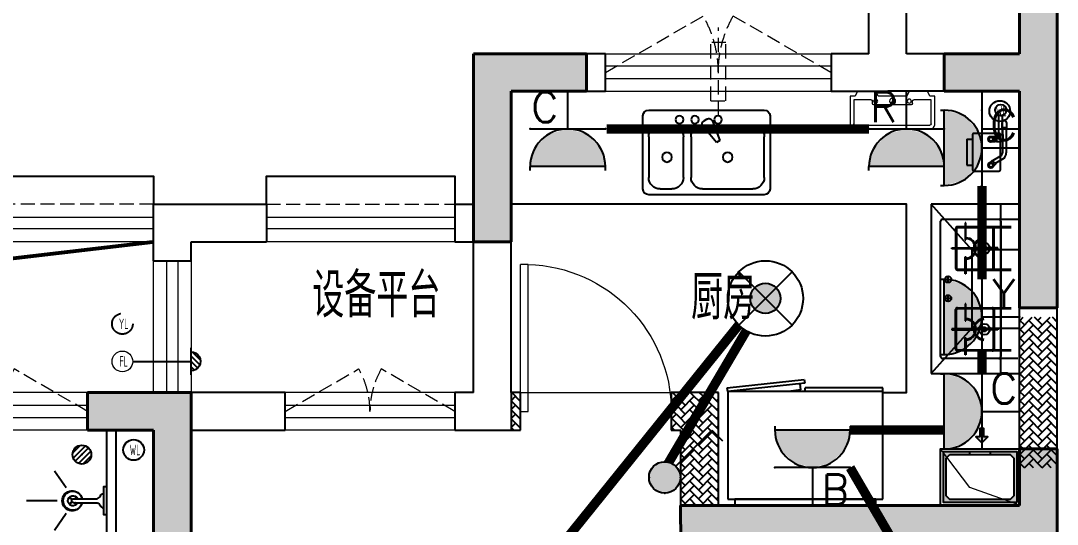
# Model space of a CAD drawing. Extents: x 3753737 to 4713801, y -857380 to 24339.
# Drawn here: x 4643144 to 4648649, y -729246 to -726571 of the extents above; entities that cross this region are included whole.
import ezdxf
from ezdxf.enums import TextEntityAlignment as Align

# ---------------------------------------------------------------- set-up
doc = ezdxf.new("R2010")
doc.units = 0
doc.header["$LTSCALE"] = 1000
doc.header["$MEASUREMENT"] = 0
doc.linetypes.add('DASH', pattern=[0.35, 0.25, -0.1])
doc.linetypes.add('HIDDEN', pattern=[0.375, 0.25, -0.125])
doc.layers.get('0').update_dxf_attribs({"linetype": 'CONTINUOUS'})
for name, color, linetype in [('!!电气', 1, 'CONTINUOUS'), ('AH-FURNITURE', 1, 'CONTINUOUS'), ('CURTWALL', 4, 'CONTINUOUS'), ('EQUIP-插座', 3, 'CONTINUOUS'), ('EQUIP-照明', 3, 'CONTINUOUS'), ('IP-bath&kitchen-JOHNSON', 4, 'CONTINUOUS'), ('LVTRY', 252, 'CONTINUOUS'), ('P-bath&kitchen-JOHNSON', 4, 'CONTINUOUS'), ('TEL_TEXT', 7, 'CONTINUOUS'), ('VPIPE-中水', 122, 'CONTINUOUS'), ('VPIPE-凝结', 150, 'CONTINUOUS'), ('VPIPE-雨水', 4, 'DASH'), ('WALL', 252, 'CONTINUOUS'), ('WIRE-照明', 2, 'CONTINUOUS'), ('保温', 6, 'CONTINUOUS'), ('建筑-排气道', 252, 'CONTINUOUS'), ('看线', 185, 'CONTINUOUS')]:
    doc.layers.add(name, color=color, linetype=linetype)
for name, color, linetype, lineweight in [('COLUMN', 252, 'CONTINUOUS', 40), ('PUB_HATCH', 8, 'CONTINUOUS', 9), ('PUB_TEXT', 7, 'CONTINUOUS', 20), ('VPIPE-废水', 31, 'TG_F', 18), ('WINDOW', 146, 'CONTINUOUS', 20), ('平面-栏杆', 56, 'CONTINUOUS', 15), ('平面-看线', 252, 'CONTINUOUS', 15), ('平面-空调室内机', 176, 'CONTINUOUS', 9), ('平面-空调预留孔', 252, 'CONTINUOUS', 15), ('立面-洞口示意', 252, 'CONTINUOUS', 13)]:
    doc.layers.add(name, color=color, linetype=linetype, lineweight=lineweight)
doc.styles.add('_TEL_DIM', font='SIMPLEX', dxfattribs={"width": 0.8, "height": 3.5, "bigfont": 'HZTXT'})
doc.styles.add('DIM_FONT', font='SIMPLEX', dxfattribs={"width": 0.7, "bigfont": 'GBCBIG'})
doc.styles.get("Standard").update_dxf_attribs({"font": 'gbenor.shx', "bigfont": 'gbcbig.shx'})
doc.styles.add('TG_LINETYPE', font='SIMPLEX', dxfattribs={"width": 0.8, "height": 3, "bigfont": 'HZTXT'})
doc.linetypes.add('TG_F', pattern='A,2,-0.3,["F",TG_LINETYPE,S=0.1,R=0,X=-0.23,Y=-0.15],0', length=2.3)
pattern_1 = [(45, (0, 0), (0, 47.4157523), [100.584, -33.528]), (135, (23.708, 23.708), (3e-15, 47.4157523), [100.584, -33.528])]

# ---------------------------------------------------------------- blocks, each defined once
blk = doc.blocks.new('$lvtry$00000171')
for p, q in [((-74.2, 10.6), (-10.6, 74.2)), ((-69.8, -27.4), (27.4, 69.8)), ((-53, -53), (53, 53)), ((-27.4, -69.8), (69.8, 27.4)), ((10.6, -74.2), (74.2, -10.6))]:
    blk.add_line(p, q)
blk.add_circle((0, 0), 75)
blk.add_point((0, 0))
blk = doc.blocks.new('DSGDFGF')
blk.add_hatch(color=252).paths.add_polyline_path([(677792.1, 343575.9), (677790.9, 343578.7), (677782.6, 343575.2), (677783.8, 343572.5)])
at = {"color": 252}
for p, q in [((677781, 343575.1), (677792.8, 343580)), ((677781.6, 343574.8), (677782.2, 343575)), ((677792.6, 343568.1), (677782.1, 343568.1)), ((677792.6, 343566.8), (677782.1, 343566.8)), ((677782.2, 343575), (677783.5, 343571.8)), ((677782.3, 343566.8), (677782.3, 343547.2)), ((677783.5, 343571.8), (677792.7, 343575.6)), ((677787.3, 343577.7), (677787.3, 343538.6)), ((677791.4, 343578.9), (677793.1, 343579.6)), ((677791.4, 343578.9), (677792.7, 343575.6)), ((677792.3, 343566.8), (677792.3, 343545.4)), ((677781.8, 343558.8), (677784, 343558.3)), ((677784, 343558.3), (677781.8, 343558.3)), ((677792.9, 343558.9), (677790.7, 343558.4)), ((677790.7, 343558.4), (677792.9, 343558.4)), ((676457.7, 342790), (676387, 342860.7)), ((676468.9, 342807.1), (676404.1, 342871.9)), ((676471.8, 342832.4), (676429.4, 342874.8)), ((677752.3, 342860.3), (677792.3, 342860.3)), ((677752.3, 342080.3), (677752.3, 342860.3)), ((677792.3, 342080.3), (677792.3, 342860.3)), ((676415.3, 342775.8), (676372.8, 342818.3)), ((676440.6, 342778.8), (676375.8, 342843.6)), ((676451.7, 342700.2), (676317.3, 342700.2)), ((676451.7, 342700.2), (676891.6, 342650.1)), ((676292.3, 342675.2), (676292.3, 342335.2)), ((676505, 342363.4), (676505, 342646.9)), ((676543.6, 342608.4), (676622.4, 342622)), ((676543.6, 342608.4), (676543.6, 342402)), ((676575.6, 342613.9), (676575.6, 342396.5)), ((676451.7, 342310.2), (676879.4, 342358.9)), ((676543.6, 342402), (676622.4, 342388.4)), ((676317.3, 342310.2), (676451.7, 342310.2)), ((677792.3, 342080.3), (677752.3, 342080.3))]:
    blk.add_line(p, q, dxfattribs=at)
for points in [[(676792.3, 341855.3), (676442.3, 341855.3), (676442.3, 341355.6), (676792.3, 341355.6)], [(676357.2, 341735.5), (676357.2, 341675.5), (676417.2, 341675.5), (676417.2, 341735.5)], [(676412.2, 341708.5), (676412.2, 341702.5), (676362.2, 341702.5), (676362.2, 341708.5)], [(676387.2, 341585.5), (676387.2, 341625.5), (676367.2, 341625.5), (676367.2, 341585.5)], [(676387.2, 341625.5), (676387.2, 341585.5), (676552.2, 341585.5), (676552.2, 341625.5)], [(676357.2, 341475.5), (676357.2, 341535.5), (676417.2, 341535.5), (676417.2, 341475.5)], [(676412.2, 341502.5), (676412.2, 341508.5), (676362.2, 341508.5), (676362.2, 341502.5)]]:
    blk.add_lwpolyline(points, close=True, dxfattribs=at)
blk.add_lwpolyline([(676417.2, 341625.5), (676417.2, 341635.5), (676357.2, 341635.5), (676357.2, 341575.5), (676417.2, 341575.5), (676417.2, 341585.5)], dxfattribs=at)
blk.add_circle((676593.5, 341605.5), 26, dxfattribs=at)
for centre, radius, start, end in [((677793.5, 343561.9), 13.5, 155.1524, 208.9779), ((677800.8, 343573.5), 20.5, 177.9915, 196.9003), ((677781.4, 343574.2), 1, 111.5266, 175.7652), ((677800.9, 343573.5), 19.5, 177.4658, 196.2484), ((677781.9, 343574.4), 0.5, 112.733, 178.0542), ((677796, 343562.2), 14.6, 161.8973, 193.7147), ((677816.4, 343571), 24, 160.7609, 187.0487), ((677781, 343562.3), 12.4, 343.9451, 21.3478), ((677793.2, 343578.9), 1.17, 340.0401, 112.533), ((677781.3, 343561.9), 13.4, 330.1502, 25.0815), ((677793.2, 343579.1), 0.5, 340.7609, 112.533), ((677813.7, 343571.4), 20.6, 160.0401, 190.8473), ((677782.1, 343555.6), 0.5, 208.9779, 24.2283), ((677791.2, 343559.6), 9.42, 188.0154, 204.2283), ((677781.4, 343560.5), 11.7, 335.4186, 349.5177), ((677792.5, 343555.5), 0.5, 155.4186, 330.1502), ((676317.3, 342675.2), 25, 90, 180), ((676451.7, 342646.9), 53.3, 0, 90), ((676566.3, 342910.4), 293.8, 278.5172, 296.4631), ((676779.2, 342438.8), 224.1, 90, 111.4798), ((676839.7, 342506.4), 152.8, 285.0773, 70.1181), ((676451.7, 342363.4), 53.3, 270, 0), ((676566.3, 342100), 293.8, 63.5369, 81.4828), ((676779.2, 342571.5), 224.1, 248.5202, 270), ((676317.3, 342335.2), 25, 180, 270)]:
    blk.add_arc(centre, radius, start, end, dxfattribs=at)
at = {"color": 252, "lineweight": 13}
blk.add_arc((677772.3, 342080.3), 780, 91.4693, 180, dxfattribs=at)
at = {"color": 252, "extrusion": (0, 0, -1)}
blk.add_ellipse((676422.3, 342825.3), major_axis=(-35.4, 35.4), ratio=1, start_param=5.497787, end_param=11.780972, dxfattribs=at)
at = {"color": 252}
blk.add_open_spline([(677782.3, 343547.2), (677783.2, 343546.4), (677785, 343544.8), (677788.2, 343548.5), (677790.8, 343546.6), (677792.3, 343545.4)], degree=3, knots=[0, 0, 0, 0, 3.066329, 6.218313, 11.124135, 11.124135, 11.124135, 11.124135], dxfattribs=at)
blk.add_point((676422.3, 342825.3), dxfattribs=at)
at = {"layer": 'CURTWALL', "color": 252}
for p, q in [((676292.3, 342105.3), (677892.3, 342105.3)), ((676292.3, 342105.3), (676292.3, 342055.3)), ((676292.3, 342088.7), (677892.3, 342088.7)), ((677892.3, 342105.3), (677892.3, 342055.3)), ((676292.3, 342072), (677892.3, 342072)), ((676292.3, 342055.3), (677892.3, 342055.3))]:
    blk.add_line(p, q, dxfattribs=at)
at = {"layer": 'IP-bath&kitchen-JOHNSON', "color": 252}
for p, q in [((676492.3, 343855.3), (676492.3, 343055)), ((676542.3, 343855.3), (676542.3, 342955)), ((676755.5, 343548.5), (676817.3, 343638)), ((676542.3, 343553.9), (676542.4, 343406.7)), ((676715.9, 343490.9), (676591.6, 343490.9)), ((676715.9, 343469.9), (676591.6, 343469.9)), ((676803.7, 343480.3), (676967, 343480.3)), ((676755.5, 343412.1), (676817.3, 343322.7)), ((676492.3, 343055), (676292.3, 343055)), ((676542.3, 343035), (677892.3, 343035)), ((676542.3, 343000), (677192.3, 343000)), ((676542.3, 342990), (677192.3, 342990)), ((677192.3, 342990), (677192.3, 343000)), ((677892.3, 342990), (677792.3, 342990)), ((677792.3, 342980), (677792.3, 342990)), ((677892.3, 342980), (677792.3, 342980)), ((676542.3, 342955), (676292.3, 342955)), ((676542.3, 342955), (677892.3, 342955))]:
    blk.add_line(p, q, dxfattribs=at)
blk.add_lwpolyline([(676542.3, 343553.9), (676558.1, 343553.9), (676558.1, 343406.7), (676542.4, 343406.7)], dxfattribs=at)
for points in [[(676573, 343506.6, 0.364142), (676558.1, 343518.1, 0.020495)], [(676573, 343454, -0.364142), (676558.1, 343442.6, -0.020495)], [(676591.6, 343490.9, -0.21439), (676573, 343506.6, -7.649644)], [(676591.8, 343469.9, 0.214893), (676573, 343454, 7.649644)]]:
    blk.add_lwpolyline(points, format="xyb", dxfattribs=at)
blk.add_arc((676715.9, 343480.4), 10.5, 270.0085, 90.0085, dxfattribs=at)
for centre, major_axis, ratio, start_param, end_param in [((676723.6, 343480.4), (0, 53.6), 0.987577, 1.76809, 7.656688), ((676721.1, 343480.4), (0, -51), 0.990052, -1.36297, 4.504563), ((676720.1, 343480.4), (0, -26.8), 0.994812, -1.167677, 4.309269), ((676707.1, 343492.9), (-1.43, 0), 0.85, 4.712389, 10.995574), ((676707.1, 343467.9), (-1.43, 0), 0.85, -1.570796, 4.712389), ((676731.5, 343492.9), (-1.43, 0), 0.85, 4.712389, 10.995574), ((676731.5, 343467.9), (-1.43, 0), 0.85, 4.712389, 10.995574)]:
    blk.add_ellipse(centre, major_axis=major_axis, ratio=ratio, start_param=start_param, end_param=end_param, dxfattribs=at)
at = {"layer": 'LVTRY', "color": 252}
for p, q in [((676292.3, 341155.3), (676292.3, 342055.3)), ((676292.3, 342055.3), (676892.3, 342055.3)), ((676892.3, 342055.3), (676892.3, 341155.3)), ((676892.3, 341155.3), (676292.3, 341155.3))]:
    blk.add_line(p, q, dxfattribs=at)
at = {"layer": 'P-bath&kitchen-JOHNSON', "color": 252}
for p, q in [((677792.3, 343566.8), (677782.3, 343566.8)), ((677782.3, 343566.8), (677782.3, 342980)), ((677792.3, 342980), (677792.3, 343566.8)), ((677745, 343529.5), (677745, 343504.1)), ((677776.6, 343529.5), (677745, 343529.5)), ((677782.2, 343542.4), (677788.6, 343542.4)), ((677782.2, 343512.4), (677782.2, 343542.4)), ((677782.2, 343512.4), (677788.6, 343512.4)), ((677785.1, 343542.4), (677787.4, 343540.1)), ((677785.1, 343523.3), (677785.1, 343542.4)), ((677785.1, 343531.5), (677785.1, 343512.4)), ((677785.1, 343512.4), (677787.4, 343514.7)), ((677787.4, 343524.9), (677787.4, 343540.1)), ((677787.4, 343524.9), (677787.4, 343514.7)), ((677788.6, 343542.4), (677790.3, 343540.6)), ((677788.6, 343540.1), (677788.6, 343542.4)), ((677788.6, 343514.7), (677788.6, 343512.4)), ((677788.6, 343512.4), (677790.3, 343514.1)), ((677790.3, 343540.1), (677790.3, 343540.6)), ((677790.3, 343514.7), (677790.3, 343514.1)), ((677798.5, 343529.5), (677853.2, 343529.5)), ((677803.9, 343542.4), (677806.8, 343542.4)), ((677803.9, 343542.4), (677803.9, 343512.4)), ((677803.9, 343512.4), (677806.8, 343512.4)), ((677806.8, 343542.4), (677809.1, 343540.1)), ((677806.8, 343542.4), (677806.8, 343524.9)), ((677806.8, 343512.4), (677806.8, 343529.8)), ((677806.8, 343512.4), (677809.1, 343514.7)), ((677809.1, 343514.7), (677809.1, 343540.1)), ((677830.2, 343504.1), (677830.2, 343529.5)), ((677709.2, 343493.7), (677709.2, 343078.1)), ((677709.2, 343493.7), (677734.6, 343493.7)), ((677734.6, 343493.7), (677734.6, 343078.1)), ((677776.6, 343504.1), (677745, 343504.1)), ((677798.5, 343504.1), (677853.2, 343504.1)), ((677709.2, 343078.1), (677734.6, 343078.1)), ((677778.9, 343070), (677776.6, 343067.7)), ((677778.9, 343070), (677778.9, 343040)), ((677781.8, 343070), (677778.9, 343070)), ((677781.8, 343070), (677781.8, 343040)), ((677793.3, 343070), (677796.2, 343070)), ((677793.3, 343040), (677793.3, 343070)), ((677796.2, 343040), (677796.2, 343070)), ((677796.2, 343070), (677797.9, 343068.3)), ((677797.9, 343041.8), (677797.9, 343068.3)), ((677744.9, 343042.3), (677744.9, 343067.7)), ((677744.9, 343067.7), (677776.6, 343067.7)), ((677744.9, 343042.3), (677776.6, 343042.3)), ((677776.6, 343067.7), (677776.6, 343042.3)), ((677778.9, 343040), (677776.6, 343042.3)), ((677781.8, 343040), (677778.9, 343040)), ((677793.3, 343040), (677796.2, 343040)), ((677782.3, 342980), (677792.3, 342980))]:
    blk.add_line(p, q, dxfattribs=at)
at = {"layer": 'P-bath&kitchen-JOHNSON', "color": 252, "linetype": 'DASH'}
blk.add_arc((677778.5, 342977.6), 586.2, 89.7967, 179.3922, dxfattribs=at)
at = {"layer": 'P-bath&kitchen-JOHNSON', "color": 252}
blk.add_arc((677844.7, 343516.8), 15.3, 304.053, 55.9616, dxfattribs=at)
for centre, major_axis, start_param, end_param in [((677745, 343493.7), (0, 10.4), 0, 1.570796), ((677744.9, 343078.1), (0, 35.7), 1.570796, 3.141593), ((677744.9, 343078.1), (0, 10.4), 1.570796, 3.141593)]:
    blk.add_ellipse(centre, major_axis=major_axis, ratio=1, start_param=start_param, end_param=end_param, dxfattribs=at)
at = {"layer": 'LVTRY', "color": 252, "xscale": -0.6666666667107826, "yscale": 0.6666666667107826}
blk.add_blockref('$lvtry$00000171', (676672.3, 343725.3), dxfattribs=at)
blk = doc.blocks.new('rtyg7uyhg')
at = {"layer": 'LVTRY'}
for p, q in [((194234.6, 45488.8), (193621, 45488.8)), ((193590.3, 45458.1), (193590.3, 45069.5)), ((193896.4, 45429.9), (193857.6, 45326.3)), ((193925.8, 45440.4), (193940.1, 45432.2)), ((194265.3, 45069.5), (194265.3, 45458.1)), ((193682.3, 45407), (193887.8, 45407)), ((193875.3, 45316), (193945.6, 45401.5)), ((194111.9, 45407), (194173.3, 45407)), ((193621, 45130.8), (193621, 45345.6)), ((193857.6, 45326.3), (193875.3, 45316)), ((194009.6, 45345.6), (194009.6, 45130.8)), ((194050.5, 45130.8), (194050.5, 45345.6)), ((194234.6, 45345.6), (194234.6, 45130.8)), ((193621, 45038.8), (194234.6, 45038.8)), ((193948.3, 45069.5), (193682.3, 45069.5)), ((194173.3, 45069.5), (194111.9, 45069.5))]:
    blk.add_line(p, q, dxfattribs=at)
for centre, radius in [((193866.4, 45437.7), 20.5), ((193989.2, 45437.7), 20.5), ((194071, 45437.7), 20.5), ((193815.3, 45238.2), 25.6), ((194137.5, 45238.2), 25.6)]:
    blk.add_circle(centre, radius, dxfattribs=at)
for centre, radius, start, end in [((193621, 45458.1), 30.7, 90, 180), ((194234.6, 45458.1), 30.7, 360, 90), ((193915.6, 45422.7), 20.5, 60, 159.4623), ((193929.8, 45414.5), 20.5, 320.5377, 60), ((193682.3, 45345.6), 61.4, 90, 180), ((193948.3, 45345.6), 61.4, 360, 90), ((194111.9, 45345.6), 61.4, 90, 180), ((194173.3, 45345.6), 61.4, 360, 90), ((193682.3, 45130.8), 61.4, 180, 270), ((193948.3, 45130.8), 61.4, 270, 360), ((194111.9, 45130.8), 61.4, 180, 270), ((194173.3, 45130.8), 61.4, 270, 360), ((193621, 45069.5), 30.7, 180, 270), ((194234.6, 45069.5), 30.7, 270, 360)]:
    blk.add_arc(centre, radius, start, end, dxfattribs=at)
at = {"layer": 'LVTRY', "style": 'DIM_FONT', "width": 0.8, "flags": 9}
for tag in ['YSIZE', 'XSIZE']:
    blk.add_attdef(tag, (193927.8, 45487.8), '', height=0.5, rotation=90, dxfattribs=at)
blk = doc.blocks.new('A$C60D053AF')
at = {"layer": 'AH-FURNITURE', "color": 8}
for p, q in [((232.5, -90), (128.3, -90)), ((232.5, -110), (128.3, -110)), ((192.5, -71), (327.6, -71)), ((192.5, -91), (327.6, -91)), ((341.7, -96.9), (370, -143.2)), ((355.9, -82.7), (384.2, -129)), ((245, -129.5), (245, -122.5)), ((265, -129.5), (265, -122.5)), ((255, -281), (255, -251)), ((393, -281), (393, -251)), ((255, -281), (393, -281))]:
    blk.add_line(p, q, dxfattribs=at)
for points in [[(170, -68, 1), (170, -94), (192.5, -94), (192.5, -68)], [(234, -251), (414, -251, 0.414214), (424, -241), (424, -111, 0.414214), (414, -101), (234, -101, 0.414214), (224, -111), (224, -241, 0.414214)], [(268, -122.5), (268, -107, 0.414214), (248, -87), (232.5, -87), (232.5, -113), (242, -113), (242, -122.5)], [(242, -152, 1), (268, -152), (268, -129.5), (242, -129.5)], [(383.8, -161.2, 1), (402.2, -142.8), (386.3, -126.9), (367.9, -145.3)]]:
    blk.add_lwpolyline(points, format="xyb", close=True, dxfattribs=at)
for centre, radius in [((100, -100), 30), ((255, -152), 15), ((255, -152), 10), ((393, -152), 15), ((393, -152), 10)]:
    blk.add_circle(centre, radius, dxfattribs=at)
for radius in [40, 20]:
    blk.add_arc((327.6, -111), radius, 45, 90, dxfattribs=at)
blk = doc.blocks.new('A-Kitchen-7')
at = {"layer": 'LVTRY'}
for p, q in [((-518.7, 779.7), (-7.2, 834.3)), ((-7.2, 834.3), (-3.6, 810.6)), ((-515, 756), (-518.7, 779.7)), ((-3.6, 810.6), (-515, 756)), ((-485.6, 760.5), (-484.9, 756)), ((-29.1, 767), (-112.1, 756)), ((-29.1, 767), (-35.2, 806.4)), ((515, 780), (0, 780)), ((0, 756), (0, 780)), ((515, 756), (515, 780)), ((515, 756), (-515, 756)), ((-515, 756), (-515, 40)), ((515, 40), (515, 756)), ((-515, 40), (515, 40))]:
    blk.add_line(p, q, dxfattribs=at)
blk.add_lwpolyline([(-468.9, 40), (-468.9, 0), (468.9, 0), (468.9, 40)], close=True, dxfattribs=at)
blk = doc.blocks.new('FRSDFDGDGDRGDR')
at = {"layer": '平面-空调预留孔', "color": 252}
for p, q in [((699612.3, 775044), (699612.3, 775441.2)), ((699618.9, 775447.8), (699746.3, 775447.8)), ((699746.3, 775447.8), (699746.3, 775355.4)), ((699719.9, 775342.2), (699719.9, 775143)), ((699726.5, 775348.8), (699739.7, 775348.8)), ((699726.5, 775136.4), (699739.7, 775136.4)), ((699746.3, 775129.8), (699746.3, 775037.4)), ((699746.3, 775037.4), (699618.9, 775037.4))]:
    blk.add_line(p, q, dxfattribs=at)
blk.add_lwpolyline([(699766.1, 775166.7), (699792.5, 775153.5), (699792.5, 775057.2), (699766.1, 775044), (699766.1, 775017.6), (699618.9, 775017.6, -0.414214), (699592.5, 775044), (699592.5, 775441.2, -0.414214), (699618.9, 775467.6), (699766.1, 775467.6), (699766.1, 775441.2), (699792.5, 775428), (699792.5, 775331.6), (699766.1, 775318.4)], format="xyb", close=True, dxfattribs=at)
for centre, radius in [((699739.7, 775331.6), 10.6), ((699739.7, 775243.2), 15.8), ((699739.7, 775153.5), 10.6)]:
    blk.add_circle(centre, radius, dxfattribs=at)
for centre, start, end in [((699618.9, 775441.2), 90, 180), ((699726.5, 775342.2), 90, 180), ((699739.7, 775355.4), 270, 360), ((699726.5, 775143), 180, 270), ((699739.7, 775129.8), 0, 90), ((699618.9, 775044), 180, 270)]:
    blk.add_arc(centre, 6.6, start, end, dxfattribs=at)
blk = doc.blocks.new('*U136')
h = blk.add_hatch(color=5)
h.set_gradient(color1=(0, 0, 255), rotation=180, tint=1)
h.paths.add_polyline_path([(0, 0), (-6.35, -6.35), (-6.35, -2.159), (-15, -2.159), (-15, 2.159), (-6.35, 2.159), (-6.35, 6.35)])
at = {"color": 0, "linetype": 'Continuous'}
blk.add_lwpolyline([(0, 0), (-6.35, -6.35), (-6.35, -2.159), (-15, -2.159), (-15, 2.159), (-6.35, 2.159), (-6.35, 6.35)], close=True, dxfattribs=at)
blk = doc.blocks.new('GDGDRGDRGRD')
at = {"layer": 'PUB_HATCH'}
blk.add_hatch(color=252, dxfattribs=at).paths.add_polyline_path([(430319.8, 370173.6), (430319.8, 370443.6), (430179.8, 370443.6), (430179.8, 370428.6), (430284.8, 370428.6), (430304.8, 370408.6), (430304.8, 370208.6), (430284.8, 370188.6), (429964.8, 370188.6), (429944.8, 370208.6), (429944.8, 370408.6), (429964.8, 370428.6), (430069.8, 370428.6), (430069.8, 370443.6), (429929.8, 370443.6), (429929.8, 370173.6)])
at = {"layer": 'LVTRY', "color": 251}
for p, q in [((430080.5, 371515.4), (429864.6, 371758.3)), ((430334.8, 371758.3), (429864.6, 371758.3)), ((429864.6, 371758.3), (429864.6, 370858.3)), ((430234.8, 370858.3), (430234.8, 371758.3)), ((430334.8, 371515.4), (430080.5, 371515.4)), ((430080.5, 371515.4), (430080.5, 371100.3)), ((429864.6, 370858.3), (430080.5, 371100.3)), ((430080.5, 371100.3), (430334.8, 371100.3)), ((429864.6, 370858.3), (430334.8, 370858.3))]:
    blk.add_line(p, q, dxfattribs=at)
at = {"layer": 'LVTRY'}
for p, q in [((429914.8, 370948.3), (429914.8, 371668.3)), ((429924.8, 371678.3), (430324.8, 371678.3)), ((430045.1, 371658.3), (430045.1, 371568.3)), ((430049.6, 371658.3), (430045.1, 371658.3)), ((430049.6, 371568.3), (430049.6, 371658.3)), ((430234.8, 371668.3), (430234.8, 370948.3)), ((429994.8, 371628.3), (429994.8, 371418.3)), ((429999.8, 371628.3), (429999.8, 371418.3)), ((430289.8, 371638.3), (430004.8, 371638.3)), ((430289.8, 371633.3), (430004.8, 371633.3)), ((430194.8, 371418.3), (430194.8, 371628.3)), ((430199.8, 371418.3), (430199.8, 371628.3)), ((430045.1, 371568.3), (430049.6, 371568.3)), ((429974.8, 371525.6), (430102.3, 371525.6)), ((429974.8, 371521.1), (429974.8, 371525.6)), ((430102.3, 371521.1), (429974.8, 371521.1)), ((430045.1, 371388.3), (430045.1, 371478.3)), ((430045.1, 371478.3), (430049.6, 371478.3)), ((430049.6, 371478.3), (430049.6, 371388.3)), ((430219.8, 371525.6), (430092.3, 371525.6)), ((430092.3, 371525.6), (430092.3, 371521.1)), ((430092.3, 371521.1), (430219.8, 371521.1)), ((430102.3, 371525.6), (430102.3, 371521.1)), ((430219.8, 371521.1), (430219.8, 371525.6)), ((430234.8, 371100.3), (430234.8, 371515.4)), ((429954.8, 371338.9), (429954.8, 371377.7)), ((430004.8, 371413.3), (430289.8, 371413.3)), ((430004.8, 371408.3), (430289.8, 371408.3)), ((430049.6, 371388.3), (430045.1, 371388.3)), ((429935.4, 371358.3), (429974.2, 371358.3)), ((429935.4, 371258.3), (429974.2, 371258.3)), ((429954.8, 371238.9), (429954.8, 371277.7)), ((430004.8, 371208.3), (430289.8, 371208.3)), ((430004.8, 371203.3), (430289.8, 371203.3)), ((430045.1, 371228.3), (430045.1, 371138.3)), ((430049.6, 371228.3), (430045.1, 371228.3)), ((430049.6, 371138.3), (430049.6, 371228.3)), ((429994.8, 370988.3), (429994.8, 371198.3)), ((429999.8, 370988.3), (429999.8, 371198.3)), ((430194.8, 371198.3), (430194.8, 370988.3)), ((430199.8, 371198.3), (430199.8, 370988.3)), ((430102.3, 371095.6), (429974.8, 371095.6)), ((429974.8, 371095.6), (429974.8, 371091.1)), ((429974.8, 371091.1), (430102.3, 371091.1)), ((430045.1, 371138.3), (430049.6, 371138.3)), ((430092.3, 371091.1), (430092.3, 371095.6)), ((430092.3, 371095.6), (430219.8, 371095.6)), ((430219.8, 371091.1), (430092.3, 371091.1)), ((430102.3, 371091.1), (430102.3, 371095.6)), ((430219.8, 371095.6), (430219.8, 371091.1)), ((430045.1, 370958.3), (430045.1, 371048.3)), ((430045.1, 371048.3), (430049.6, 371048.3)), ((430049.6, 371048.3), (430049.6, 370958.3)), ((430289.8, 370983.3), (430004.8, 370983.3)), ((430289.8, 370978.3), (430004.8, 370978.3)), ((430324.8, 370938.3), (429924.8, 370938.3)), ((430049.6, 370958.3), (430045.1, 370958.3))]:
    blk.add_line(p, q, dxfattribs=at)
at = {"layer": 'LVTRY', "color": 252}
for p, q in [((430069.8, 370428.6), (430069.8, 370443.6)), ((430179.8, 370428.6), (430179.8, 370443.6))]:
    blk.add_line(p, q, dxfattribs=at)
at = {"layer": 'LVTRY'}
blk.add_lwpolyline([(429608.8, 370758.3), (429734.8, 370758.3), (429734.8, 371758.3), (427634.8, 371758.3)], dxfattribs=at)
at = {"layer": 'LVTRY', "color": 252}
for points in [[(430334.8, 370158.6), (429914.8, 370158.6), (429914.8, 370458.6), (430334.8, 370458.6)], [(430319.8, 370173.6), (429929.8, 370173.6), (429929.8, 370443.6), (430319.8, 370443.6)], [(429964.8, 370428.6), (430284.8, 370428.6), (430304.8, 370408.6), (430304.8, 370208.6), (430284.8, 370188.6), (429964.8, 370188.6), (429944.8, 370208.6), (429944.8, 370408.6), (429964.8, 370428.6)]]:
    blk.add_lwpolyline(points, close=True, dxfattribs=at)
at = {"layer": 'LVTRY'}
for centre, radius in [((430147.3, 371523.3), 29.7), ((430147.3, 371523.3), 11.7), ((429954.8, 371358.3), 17), ((429954.8, 371258.3), 17), ((430147.3, 371093.3), 29.7), ((430147.3, 371093.3), 11.7)]:
    blk.add_circle(centre, radius, dxfattribs=at)
for centre, radius, start, end in [((429924.8, 371668.3), 10, 90, 180), ((430224.8, 371668.3), 10, 0, 90), ((430004.8, 371628.3), 10, 90, 180), ((430004.8, 371628.3), 5, 90, 180), ((430189.8, 371628.3), 10, 0, 90), ((430189.8, 371628.3), 5, 0, 90), ((430047.3, 371523.3), 56.7, 2.2742, 87.7258), ((430047.3, 371523.3), 52.2, 2.4704, 87.5296), ((430147.3, 371523.3), 56.7, 92.2742, 177.7258), ((430147.3, 371523.3), 52.2, 92.4704, 177.5296), ((430047.3, 371523.3), 56.7, 272.2742, 357.7258), ((430047.3, 371523.3), 52.2, 272.4704, 357.5296), ((430147.3, 371523.3), 56.7, 182.2742, 267.7258), ((430147.3, 371523.3), 52.2, 182.4704, 267.5296), ((430004.8, 371418.3), 10, 180, 270), ((430004.8, 371418.3), 5, 180, 270), ((430189.8, 371418.3), 5, 270, 0), ((430189.8, 371418.3), 10, 270, 0), ((430004.8, 371198.3), 10, 90, 180), ((430004.8, 371198.3), 5, 90, 180), ((430189.8, 371198.3), 10, 0, 90), ((430189.8, 371198.3), 5, 0, 90), ((430047.3, 371093.3), 56.7, 2.2742, 87.7258), ((430047.3, 371093.3), 52.2, 2.4704, 87.5296), ((430147.3, 371093.3), 56.7, 92.2742, 177.7258), ((430147.3, 371093.3), 52.2, 92.4704, 177.5296), ((430047.3, 371093.3), 56.7, 272.2742, 357.7258), ((430047.3, 371093.3), 52.2, 272.4704, 357.5296), ((430147.3, 371093.3), 56.7, 182.2742, 267.7258), ((430147.3, 371093.3), 52.2, 182.4704, 267.5296), ((430004.8, 370988.3), 10, 180, 270), ((430004.8, 370988.3), 5, 180, 270), ((430189.8, 370988.3), 5, 270, 0), ((430189.8, 370988.3), 10, 270, 0), ((429924.8, 370948.3), 10, 180, 270), ((430224.8, 370948.3), 10, 270, 0)]:
    blk.add_arc(centre, radius, start, end, dxfattribs=at)
at = {"layer": '立面-洞口示意', "color": 252}
blk.add_lwpolyline([(430334.8, 370158.6), (430071.3, 370252.5), (429914.8, 370458.6)], dxfattribs=at)
at = {"xscale": -1, "rotation": 270}
blk.add_blockref('FRSDFDGDGDRGDR', (-345582.7, -327434.2), dxfattribs=at)
at = {"xscale": -1}
blk.add_blockref('rtyg7uyhg', (622599.6, 326769.5), dxfattribs=at)
at = {"rotation": 270}
blk.add_blockref('A$C60D053AF', (430334.8, 372358.3), dxfattribs=at)
at = {"layer": 'LVTRY', "color": 1, "extrusion": (0, 0, -1), "xscale": -0.7999999999883585, "yscale": 0.7999999999883585, "zscale": -0.7999999999883585}
blk.add_blockref('A-Kitchen-7', (-429196.8, 370158.6), dxfattribs=at)
at = {"layer": '建筑-排气道', "xscale": -5, "yscale": 5, "zscale": 5, "rotation": 90}
blk.add_blockref('*U136', (430134.7, 370490.9), dxfattribs=at)
blk = doc.blocks.new('GFDGFSDFGD')
at = {"layer": 'PUB_HATCH'}
for points in [[(431616.6, 374623.7), (431616.6, 373473.7), (431816.6, 373473.7), (431816.6, 375123.7), (431616.6, 375123.7), (431616.6, 374823.7), (431216.6, 374823.7), (431216.6, 374623.7)], [(429316.5, 374823.7), (428716.6, 374823.7), (428716.6, 373823.7), (428916.6, 373823.7), (428916.6, 374623.7), (429316.5, 374623.7)], [(426666.7, 373023.7), (426666.7, 372823.7), (427016.6, 372823.7), (427016.6, 372023.7), (427216.6, 372023.7), (427216.6, 373023.7)], [(429816.4, 372423.2), (429816.6, 372224), (431816.6, 372224), (431816.6, 372724), (431616.6, 372724), (431616.6, 372424), (430016.6, 372424)]]:
    blk.add_hatch(color=256, dxfattribs=at).paths.add_polyline_path(points)
at = {"layer": 'COLUMN', "color": 252}
for p, q in [((431616.6, 375123.7), (431616.6, 374823.7)), ((431816.6, 373473.7), (431816.6, 375123.7)), ((429316.5, 374823.7), (428716.6, 374823.7)), ((428716.6, 374823.7), (428716.6, 373823.7)), ((429316.5, 374623.7), (429316.5, 374823.7)), ((431616.6, 374823.7), (431216.6, 374823.7)), ((431216.6, 374823.7), (431216.6, 374623.7)), ((428916.6, 373823.7), (428916.6, 374623.7)), ((428916.6, 374623.7), (429316.5, 374623.7)), ((431216.6, 374623.7), (431616.6, 374623.7)), ((431616.6, 374623.7), (431616.6, 373473.7)), ((428716.6, 373823.7), (428916.6, 373823.7)), ((431616.6, 373473.7), (431816.6, 373473.7)), ((426666.7, 373023.7), (426666.7, 372823.7)), ((427216.6, 373023.7), (426666.7, 373023.7)), ((427216.6, 372023.7), (427216.6, 373023.7)), ((426666.7, 372823.7), (427016.6, 372823.7)), ((427016.6, 372823.7), (427016.6, 372023.7)), ((431816.6, 372724), (431616.6, 372724)), ((431616.6, 372724), (431616.6, 372424)), ((431816.6, 372224), (431816.6, 372724)), ((430016.6, 372424), (429816.4, 372423.2)), ((429816.4, 372423.2), (429816.6, 372224)), ((431616.6, 372424), (430016.6, 372424))]:
    blk.add_line(p, q, dxfattribs=at)
blk = doc.blocks.new('GDFGDGRD')
at = {"layer": '保温', "linetype": 'ByBlock', "ltscale": 10}
h = blk.add_hatch(dxfattribs=at)
h.set_pattern_fill('AR-HBONE', color=251, scale=55)
h.set_pattern_definition(pattern_1)
h.paths.add_polyline_path([(431616.6, 372623.9), (431816.6, 372623.9), (431816.7, 373423.7), (431616.7, 373423.7)])
h = blk.add_hatch(dxfattribs=at)
h.set_pattern_fill('AR-HBONE', color=251, scale=55)
h.set_pattern_definition(pattern_1)
h.paths.add_polyline_path([(428966.6, 372823.7), (428966.6, 373023.7), (428916.6, 373023.7), (428916.6, 372823.7)])
h = blk.add_hatch(dxfattribs=at)
h.set_pattern_fill('AR-HBONE', color=251, scale=55)
h.set_pattern_definition(pattern_1)
h.paths.add_polyline_path([(429816.6, 372823.7), (429816.6, 373023.7), (429766.6, 373023.7), (429766.6, 372823.7)])
h = blk.add_hatch(dxfattribs=at)
h.set_pattern_fill('AR-HBONE', color=251, scale=55)
h.set_pattern_definition(pattern_1)
h.paths.add_polyline_path([(430017.8, 372423.6), (430016.6, 373023.7), (429816.6, 373023.7), (429817.8, 372423.6)])
at = {"layer": '保温', "color": 251, "linetype": 'ByBlock', "ltscale": 10}
blk.add_line((428916.6, 373023.7), (428916.6, 372823.7), dxfattribs=at)
blk = doc.blocks.new('dongkong')
at = {"layer": '平面-空调预留孔', "color": 8, "linetype": 'HIDDEN', "ltscale": 0.3}
for p, q in [((-603796, 210899.9), (-603796, 210431.5)), ((-603836, 210821), (-603836, 210510.8)), ((-603836, 210821), (-603756, 210821)), ((-603756, 210821), (-603756, 210510.8))]:
    blk.add_line(p, q, dxfattribs=at)
blk.add_lwpolyline([(-603756, 210510.8), (-603836, 210510.8)], dxfattribs=at)
blk = doc.blocks.new('A$C7A951E79')
at = {"layer": 'LVTRY'}
for p, q in [((0, -71.2), (0, 71.5)), ((-7.1, 49.5), (-49.5, 7.1)), ((0, 28.3), (-46.5, -18.3)), ((0, 0), (-35.4, -35.4)), ((0, -28.3), (-18.3, -46.5))]:
    blk.add_line(p, q, dxfattribs=at)
blk.add_arc((0, 0.2), 49.9, 89.9757, 269.9757, dxfattribs=at)
blk.add_point((0, 0), dxfattribs=at)
blk = doc.blocks.new('A$C42425DA4')
at = {"xscale": -1}
blk.add_blockref('A$C7A951E79', (2000, -0.1), dxfattribs=at)
blk = doc.blocks.new('$WINLIB2D$00000001')
at = {"color": 0}
for points in [[(-0.5, 0.5), (-0.5, -0.5)], [(-0.5, 0.5), (0.5, 0.5)], [(0.5, -0.5), (0.5, 0.5)], [(0.5, 0.1667), (-0.5, 0.1667)], [(0.5, -0.1667), (-0.5, -0.1667)], [(-0.5, -0.5), (0.5, -0.5)]]:
    blk.add_lwpolyline(points, dxfattribs=at)
blk = doc.blocks.new('$DorLib2D$00000001')
for p, q in [((0.45, 0.975), (0.5, 0.975)), ((0.45, 0), (0.45, 0.975)), ((0.5, 0), (0.5, 0.975)), ((0.5, 0), (0.45, 0))]:
    blk.add_line(p, q)
at = {"lineweight": 13}
blk.add_arc((0.475, 0), 0.975, 91.46928, 180, dxfattribs=at)
blk = doc.blocks.new('A$C1C403CBE')
at = {"color": 252, "const_width": 20}
blk.add_lwpolyline([(4799.7, 9200), (4977.9, 9833.4), (6400, 10000)], dxfattribs=at)
at = {"layer": 'IP-bath&kitchen-JOHNSON', "color": 252}
blk.add_lwpolyline([(10800, 10800), (10800, 10600), (11000, 10600)], dxfattribs=at)
at = {"layer": 'VPIPE-中水', "color": 252, "linetype": 'Continuous'}
for centre in [(10894.8, 10695), (6294.8, 8895)]:
    blk.add_circle(centre, 55, dxfattribs=at)
at = {"layer": 'VPIPE-凝结', "color": 252, "ltscale": 0.1}
blk.add_line((6290, 9365.5), (6599.8, 9365.5), dxfattribs=at)
at = {"layer": 'VPIPE-废水', "color": 252}
blk.add_circle((6235, 9365), 55, dxfattribs=at)
at = {"layer": 'VPIPE-雨水', "color": 252}
blk.add_circle((6235, 9565), 55, dxfattribs=at)
at = {"layer": 'WALL', "color": 252}
for p, q in [((10200, 11000), (10200, 12650)), ((10400, 11000), (10400, 12450)), ((11000, 11300), (11000, 11000)), ((11200, 10900), (11200, 11300)), ((8100, 10200), (8100, 11000)), ((8800, 11000), (8100, 11000)), ((8800, 10800), (8800, 11000)), ((10200, 11000), (10000, 11000)), ((10000, 11000), (10000, 10800)), ((11000, 11000), (10400, 11000)), ((11200, 8500), (11200, 10900)), ((8300, 10100), (8300, 10800)), ((8300, 10800), (8800, 10800)), ((10000, 10800), (10300, 10800)), ((11000, 10800), (10300, 10800)), ((11000, 8600), (11000, 10800)), ((6400, 10200), (7000, 10200)), ((6400, 9900), (6400, 10200)), ((7000, 10200), (7000, 10000)), ((8000, 10200), (8100, 10200)), ((8000, 10200), (8000, 10000)), ((8300, 9200), (8300, 10100)), ((6600, 10000), (7000, 10000)), ((6600, 9900), (6600, 10000)), ((8000, 10000), (8100, 10000)), ((8100, 9200), (8100, 10000)), ((6400, 9900), (6600, 9900)), ((6500, 9200), (6050, 9200)), ((6050, 9200), (6050, 9000)), ((7100, 9200), (6500, 9200)), ((7100, 9000), (7100, 9200)), ((8100, 9200), (8000, 9200)), ((8000, 9200), (8000, 9000)), ((8350, 9200), (8300, 9200)), ((8350, 9000), (8350, 9200)), ((9400, 9200), (9150, 9200)), ((9150, 9200), (9150, 9000)), ((9400, 8600), (9400, 9200)), ((6050, 9000), (6400, 9000)), ((6400, 6300), (6400, 9000)), ((6600, 6200), (6600, 9000)), ((6600, 9000), (7100, 9000)), ((8000, 9000), (8200, 9000)), ((8200, 9000), (8350, 9000)), ((9150, 9000), (9200, 9000)), ((9200, 8400), (9200, 9000)), ((10800, 8600), (9400, 8600)), ((11000, 8600), (10800, 8600))]:
    blk.add_line(p, q, dxfattribs=at)
at = {"layer": 'WINDOW', "color": 252}
blk.add_line((8350, 9200), (9150, 9200), dxfattribs=at)
at = {"layer": 'WINDOW', "color": 252, "linetype": 'DASH', "ltscale": 0.3}
for points in [[(8800, 10900), (9319.6, 11200, -0.131652), (9400, 10900)], [(9998.1, 10900), (9478.5, 11200, 0.131652), (9398.1, 10900)], [(6050.1, 9100), (5660.3, 9324.9, 0.131605), (5600.1, 9100)], [(7100, 9100), (7489.8, 9324.9, -0.131605), (7550, 9100)], [(8000, 9100), (7610.2, 9324.9, 0.131605), (7550, 9100)]]:
    blk.add_lwpolyline(points, format="xyb", dxfattribs=at)
at = {"layer": '平面-栏杆', "color": 252}
for points in [[(6400, 10130), (4800, 10130.3)], [(8000, 10130.1), (7000, 10130.3)], [(6400, 10070), (4800, 10070.3)], [(8000, 10070.1), (7000, 10070.3)], [(6470, 9900), (6469.7, 9200)], [(6530, 9900), (6529.7, 9200)]]:
    blk.add_lwpolyline(points, dxfattribs=at)
at = {"layer": '平面-看线', "color": 252}
blk.add_line((6399.7, 9200), (6400, 9900), dxfattribs=at)
at = {"layer": '平面-看线', "color": 252, "linetype": 'DASH', "ltscale": 0.3}
for points in [[(6400, 10200), (4800, 10200)], [(7000, 10200), (8000, 10200)]]:
    blk.add_lwpolyline(points, dxfattribs=at)
at = {"layer": '平面-看线', "color": 252}
for points in [[(6400, 10000), (4800, 10000)], [(8000, 10000), (7000, 10000)], [(6600, 9900), (6599.7, 9200)]]:
    blk.add_lwpolyline(points, dxfattribs=at)
at = {"layer": '看线', "color": 252, "ltscale": 0.5}
for points in [[(4800, 10200), (4800, 10350), (6400, 10350), (6400, 10200)], [(7000, 10200), (7000, 10350), (8000, 10350), (8000, 10200)]]:
    blk.add_lwpolyline(points, dxfattribs=at)
at = {"color": 252}
for name, p in [('GFDGFSDFGD', (-420616.6, -363823.7)), ('GDGDRGDRGRD', (-419334.8, -361557.7)), ('GDFGDGRD', (-420616.6, -363823.7)), ('A$C42425DA4', (4599.8, 9365.5))]:
    blk.add_blockref(name, p, dxfattribs=at)
at = {"color": 252, "xscale": -1}
blk.add_blockref('DSGDFGF', (682692.3, -334855.3), dxfattribs=at)
at = {"layer": 'WINDOW', "color": 252}
for name, p, xscale, yscale, zscale, rotation in [('$WINLIB2D$00000001', (9400, 10900), -1200, 200, -1200, 179.9999999963283), ('$DorLib2D$00000001', (8750, 9100), -800, 800, -800, 6.06372912622234e-10), ('$WINLIB2D$00000001', (5600, 9100), -900, -200, -900, 1.823162473766424e-09), ('$WINLIB2D$00000001', (7550, 9100), -900, -200, -900, 2.464015854641344e-09)]:
    blk.add_blockref(name, p, dxfattribs=dict(at, xscale=xscale, yscale=yscale, zscale=zscale, rotation=rotation))
at = {"layer": '平面-空调室内机', "color": 252, "ltscale": 0.3, "xscale": -1, "rotation": 180}
blk.add_blockref('dongkong', (613196, 221570.8), dxfattribs=at)
at = {"layer": 'PUB_TEXT', "color": 252, "width": 0.6}
for s, p in [('WL', (10873.8, 10667)), ('YL', (6216.8, 9537)), ('FL', (6219.6, 9337)), ('WL', (6273.8, 8867))]:
    blk.add_text(s, height=56, dxfattribs=at).set_placement(p)
at = {"layer": 'PUB_TEXT', "color": 252}
for s, p in [('设备平台', (7243.4, 9599)), ('厨房', (9255.5, 9587.7))]:
    blk.add_text(s, height=236.31, dxfattribs=at).set_placement(p)
blk = doc.blocks.new('$equip$00001149')
for p, q in [((-0.354, 0.354), (0.354, -0.354)), ((0.354, 0.354), (-0.354, -0.354))]:
    blk.add_line(p, q)
for radius in [0.5, 0.2]:
    blk.add_circle((0, 0), radius)
for points in [[(-0.1, 0.173), (0.1, 0.173), (-0.173, 0.1), (0.173, 0.1)], [(0, 0.2), (0, 0.2), (-0.1, 0.173), (0.1, 0.173)], [(-0.173, 0.1), (0.173, 0.1), (-0.2, 0), (0.2, 0)], [(-0.173, -0.1), (0.173, -0.1), (-0.2, 0), (0.2, 0)], [(-0.1, -0.173), (0.1, -0.173), (-0.173, -0.1), (0.173, -0.1)], [(0, -0.2), (0, -0.2), (-0.1, -0.173), (0.1, -0.173)]]:
    blk.add_solid(points)
at = {"flags": 9}
blk.add_attdef('A', (0, 0), '', height=0.00002, dxfattribs=at)
blk = doc.blocks.new('$equip$00001764')
for p, q in [((-0.5, 1.05), (-0.5, 1)), ((-0.5, 1), (0.5, 1)), ((0.5, 1.05), (0.5, 1)), ((0.5, 0.5), (-0.5, 0.5)), ((0, 0.5), (0, 0))]:
    blk.add_line(p, q)
blk.add_arc((0, 1), 0.5, 180, 0)
for p in [(-0.5, 0.5), (0.5, 0.5), (0, 0)]:
    blk.add_point(p)
for points in [[(0.433, 0.75), (-0.433, 0.75), (0.5, 1), (-0.5, 1)], [(0.25, 0.567), (-0.25, 0.567), (0.433, 0.75), (-0.433, 0.75)], [(0, 0.5), (0, 0.5), (0.25, 0.567), (-0.25, 0.567)]]:
    blk.add_solid(points)
at = {"color": 7, "style": '_TEL_DIM'}
blk.add_attdef('$TEXT$', text='', height=0.4, dxfattribs=at).set_placement((0.303, 0.211), align=Align.MIDDLE_CENTER)
at = {"color": 7, "style": '_TEL_DIM', "flags": 1}
blk.add_attdef('A', text='', height=0.00002, dxfattribs=at).set_placement((0, 0), align=Align.MIDDLE_CENTER)
blk = doc.blocks.new('$equip$00001962')
for p, q in [((0.147, 0.356), (0.625, 0.833)), ((0.625, 0.833), (0.766, 0.692))]:
    blk.add_line(p, q)
blk.add_circle((0, 0.208), 0.208)
for p in [(0, 0.417), (-0.208, 0.208), (0.208, 0.208), (0, 0)]:
    blk.add_point(p)
for points in [[(0, 0.417), (0, 0.417), (-0.104, 0.389), (0.104, 0.389)], [(-0.18, 0.313), (0.18, 0.313), (-0.208, 0.208), (0.208, 0.208)], [(-0.104, 0.389), (0.104, 0.389), (-0.18, 0.313), (0.18, 0.313)], [(-0.18, 0.104), (0.18, 0.104), (-0.208, 0.208), (0.208, 0.208)], [(-0.104, 0.028), (0.104, 0.028), (-0.18, 0.104), (0.18, 0.104)], [(0, 0), (0, 0), (-0.104, 0.028), (0.104, 0.028)]]:
    blk.add_solid(points)
at = {"layer": 'TEL_TEXT', "style": '_TEL_DIM', "flags": 1}
blk.add_attdef('A', text='', height=0.00002, dxfattribs=at).set_placement((0, 0), align=Align.MIDDLE_CENTER)

msp = doc.modelspace()

# ---------------------------------------------------------------- linework, layer by layer
at = {"layer": 'WIRE-照明', "linetype": 'Continuous', "const_width": 50}
for points in [[(4647648.6, -727146.5), (4646254.9, -727146.5)], [(4648248.6, -727944.9), (4648248.6, -727448.7)], [(4645492, -730007.1), (4646957.2, -728187.9)], [(4646585.9, -728916.7), (4646997.1, -728218.8)], [(4648248.6, -728446.5), (4648248.6, -728325.9)], [(4647548.6, -728745.6), (4648048.6, -728745.6)], [(4646584.4, -728919.3), (4646585.9, -728916.7)], [(4647813.1, -729398.7), (4647548.6, -728945.6)]]:
    msp.add_lwpolyline(points, dxfattribs=at)

# ---------------------------------------------------------------- block references
at = {"layer": '!!电气'}
msp.add_blockref('A$C1C403CBE', (4637448.6, -737746.5), dxfattribs=at)
at = {"layer": 'EQUIP-插座', "color": 2}
ref = msp.add_blockref('$equip$00001764', (4646048.6, -726946.5), dxfattribs=dict(at, xscale=400, yscale=400, zscale=400, rotation=180))
ref.add_attrib('$TEXT$', 'C', dxfattribs={"layer": '0', "color": 7, "height": 160, "style": '_TEL_DIM'}).set_placement((4645927.4, -727030.9), align=Align.MIDDLE_CENTER)
ref = msp.add_blockref('$equip$00001764', (4647848.6, -726946.5), dxfattribs=dict(at, xscale=400, yscale=400, zscale=400, rotation=180))
ref.add_attrib('$TEXT$', 'R', dxfattribs={"layer": '0', "color": 7, "height": 160, "style": '_TEL_DIM'}).set_placement((4647727.4, -727030.9), align=Align.MIDDLE_CENTER)
ref = msp.add_blockref('$equip$00001764', (4648448.6, -727246.5), dxfattribs=dict(at, xscale=400, yscale=400, zscale=400, rotation=90))
ref.add_attrib('$TEXT$', 'C', dxfattribs={"layer": '0', "color": 7, "height": 160, "style": '_TEL_DIM'}).set_placement((4648364.2, -727125.3), align=Align.MIDDLE_CENTER)
ref = msp.add_blockref('$equip$00001764', (4648448.6, -728144.9), dxfattribs=dict(at, xscale=400, yscale=400, zscale=400, rotation=90))
ref.add_attrib('$TEXT$', 'Y', dxfattribs={"layer": '0', "color": 7, "height": 160, "style": '_TEL_DIM'}).set_placement((4648364.2, -728023.7), align=Align.MIDDLE_CENTER)
ref = msp.add_blockref('$equip$00001764', (4648448.6, -728646.5), dxfattribs=dict(at, xscale=400, yscale=400, zscale=400, rotation=90))
ref.add_attrib('$TEXT$', 'C', dxfattribs={"layer": '0', "color": 7, "height": 160, "style": '_TEL_DIM'}).set_placement((4648364.2, -728525.3), align=Align.MIDDLE_CENTER)
at = {"layer": 'EQUIP-插座', "color": 2, "xscale": 400, "yscale": 400, "zscale": 400}
msp.add_blockref('$equip$00001764', (4647348.6, -729145.6), dxfattribs=at).add_auto_attribs({'$TEXT$': 'B'})
at = {"layer": 'EQUIP-照明', "color": 2, "xscale": 400, "yscale": 400, "zscale": 400}
for name, p in [('$equip$00001149', (4647098.6, -728046.5)), ('$equip$00001962', (4646563.6, -729080.4))]:
    msp.add_blockref(name, p, dxfattribs=at)

doc.saveas('drawing.dxf')
